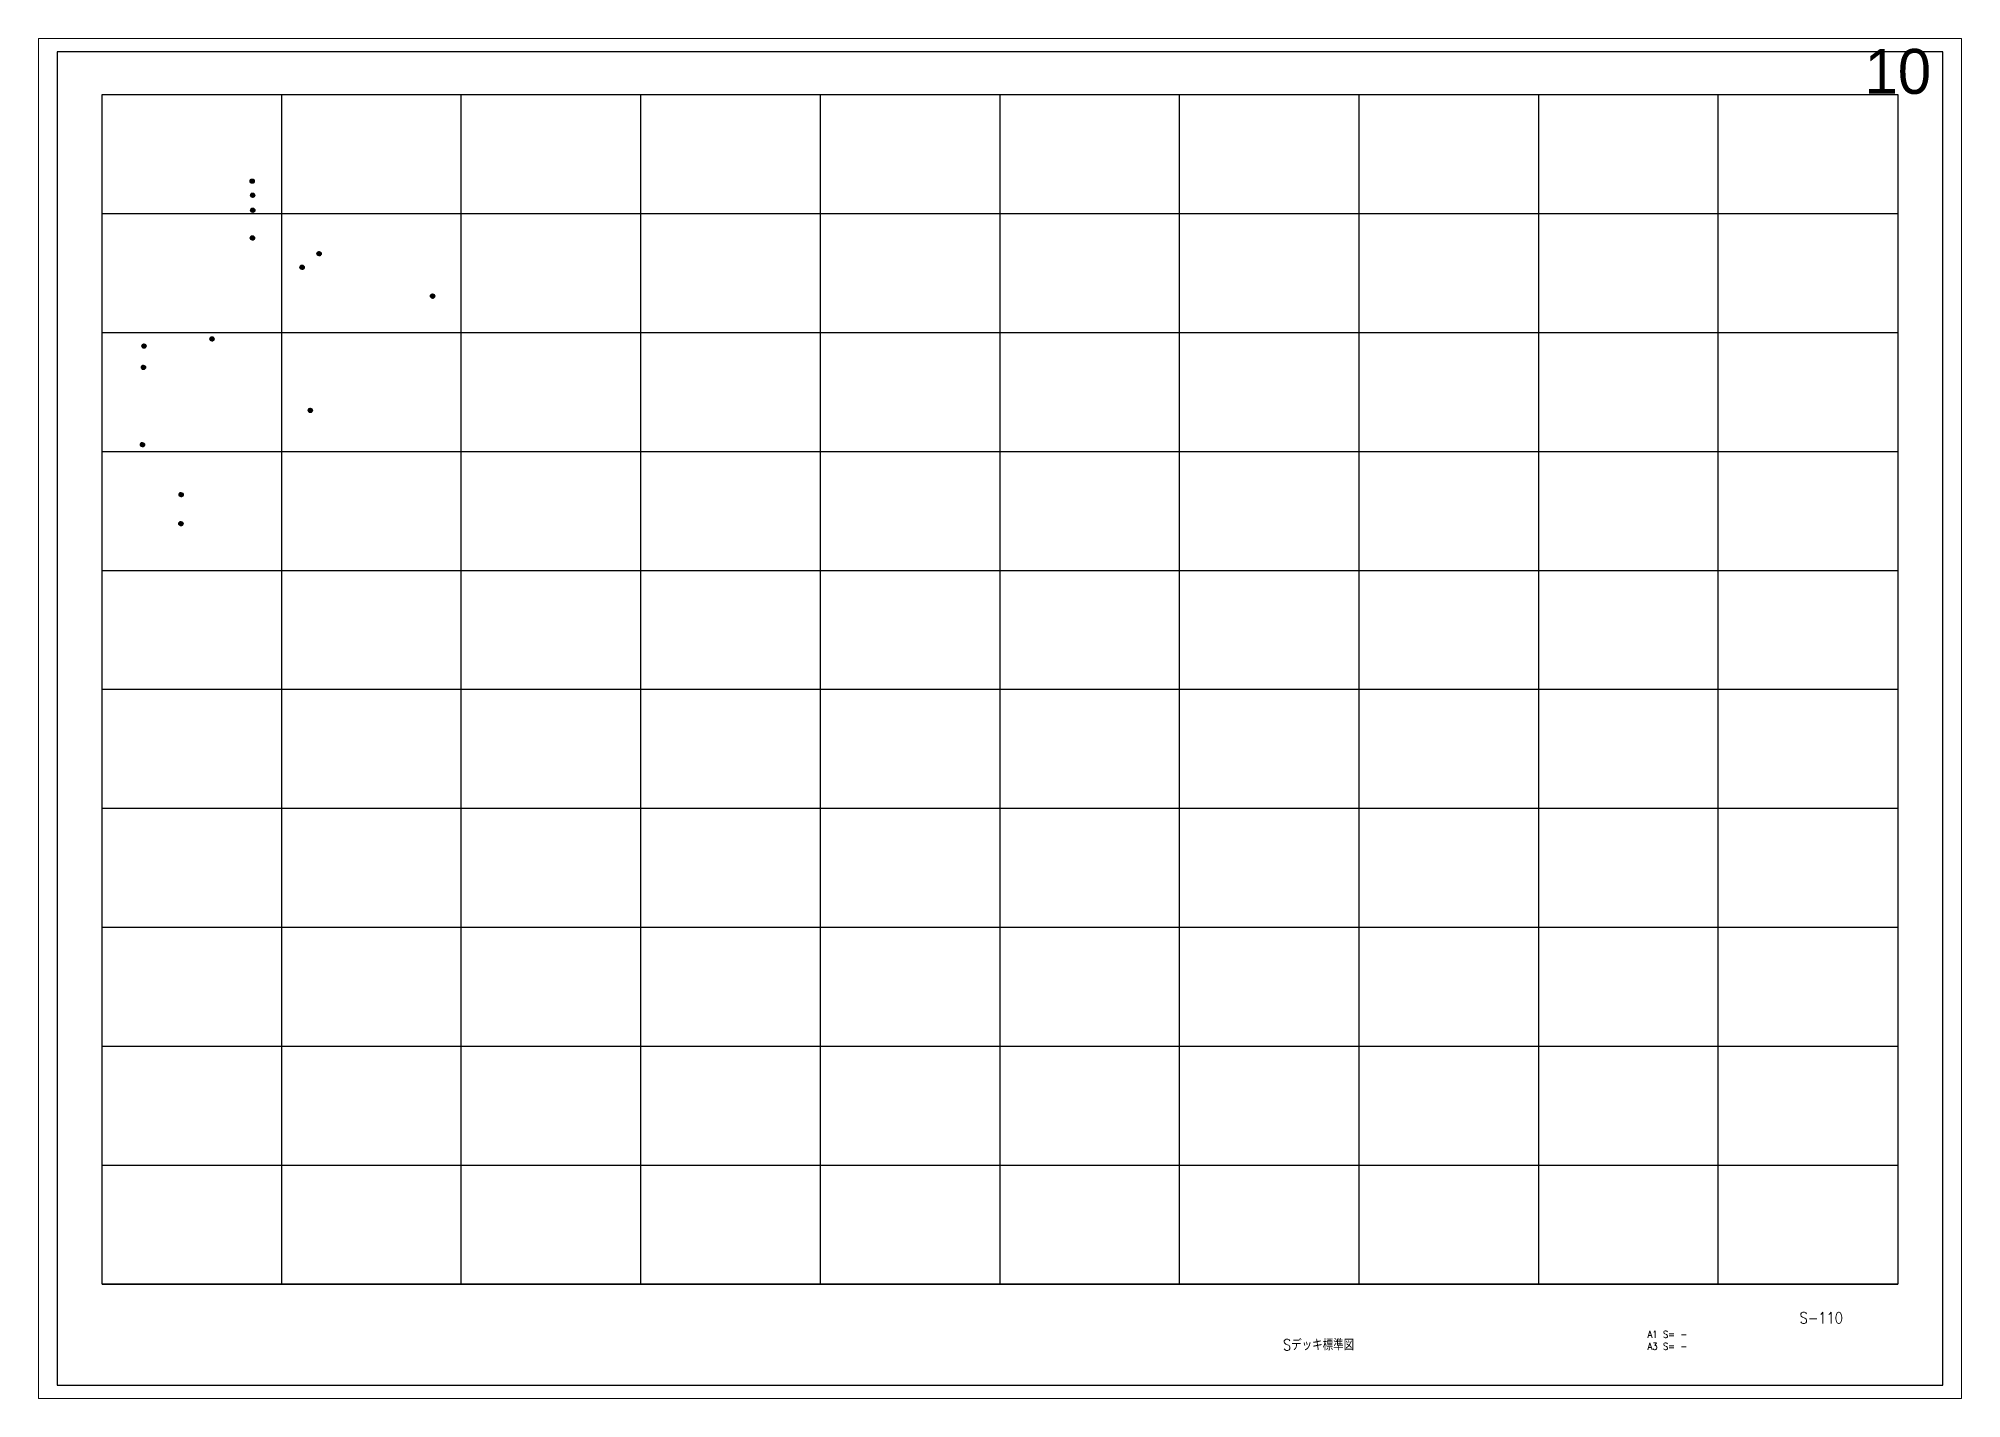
# Paper-space layout '10' of a CAD drawing. Extents: x -23 to 863, y -16 to 610.
# The model-space entities are those that its viewports show. They can reach past a viewport. Long polylines and large blocks are cut down to what shows.
import ezdxf

# ---------------------------------------------------------------- set-up
doc = ezdxf.new("R2010")
doc.units = 0
doc.header["$MEASUREMENT"] = 0
doc.layers.get('0').update_dxf_attribs({"color": 3, "linetype": 'CONTINUOUS'})
doc.layers.get('Defpoints').update_dxf_attribs({"color": 251, "linetype": 'CONTINUOUS'})
doc.layers.add('99_レイアウト枠', color=251, linetype='CONTINUOUS', plot=False)
doc.layers.add('99_頁番号', color=6, linetype='CONTINUOUS')
doc.layers.add('注記', color=3, linetype='CONTINUOUS')
doc.styles.add('DRACAD', font='txt', dxfattribs={"width": 0.85, "bigfont": 'extfont2'})
doc.styles.get("Standard").update_dxf_attribs({"font": 'Osaka.ttc'})

# ---------------------------------------------------------------- blocks, each defined once
blk = doc.blocks.new('標準図マーク')
h = blk.add_hatch()
h.set_pattern_fill('ANSI31', color=256, scale=200)
h.paths.add_polyline_path([(7471, -387120, 1), (6971, -387120, 1)])
blk.add_circle((7221, -387120), 250)

msp = doc.modelspace()

# ---------------------------------------------------------------- linework, layer by layer
at = {"layer": '99_レイアウト枠'}
for p, q in [((5000, -1667250), (5000, -1534750)), ((25000, -1667250), (25000, -1534750)), ((45000, -1667250), (45000, -1534750)), ((65000, -1667250), (65000, -1534750)), ((85000, -1667250), (85000, -1534750)), ((105000, -1667250), (105000, -1534750)), ((125000, -1667250), (125000, -1534750)), ((145000, -1667250), (145000, -1534750)), ((165000, -1667250), (165000, -1534750)), ((185000, -1667250), (185000, -1534750)), ((5000, -1548000), (205000, -1548000)), ((5000, -1561250), (205000, -1561250)), ((5000, -1574500), (205000, -1574500)), ((5000, -1587750), (205000, -1587750)), ((5000, -1601000), (205000, -1601000)), ((5000, -1614250), (205000, -1614250)), ((5000, -1627500), (205000, -1627500)), ((5000, -1640750), (205000, -1640750)), ((5000, -1654000), (205000, -1654000)), ((5000, -1667250), (205000, -1667250))]:
    msp.add_line(p, q, dxfattribs=at)
for points in [[(0, -1678500), (210000, -1678500), (210000, -1530000), (0, -1530000)], [(5000, -1534750), (205000, -1534750), (205000, -1667250), (5000, -1667250)]]:
    msp.add_lwpolyline(points, close=True, dxfattribs=at)

# ---------------------------------------------------------------- block references
at = {"layer": '注記', "xscale": 0.95, "yscale": 0.95, "zscale": 0.95}
for p in [(14844.1, -1176642.1), (14899.5, -1178212.6), (14907.5, -1179876.4), (14873.4, -1182964.7), (22299.3, -1184718.5), (20406, -1186232.9), (34938.2, -1189445), (2794.9, -1195013.4), (10366.2, -1194203.3), (2738.4, -1197388.4), (21318.6, -1202178.1), (2627.4, -1205990.3), (6934.8, -1211556.9), (6904.9, -1214788.5)]:
    msp.add_blockref('標準図マーク', p, dxfattribs=at)

# ---------------------------------------------------------------- texts
at = {"layer": '99_レイアウト枠', "insert": (205000, -1534750), "char_height": 5000, "attachment_point": 8}
msp.add_mtext('10', dxfattribs=at)
at = {"layer": '99_頁番号', "attachment_point": 4, "style": 'DRACAD'}
for s, insert, char_height in [('{S-110}', (194058.6, -1671003.9), 1250), ('A1 S= - ^JA3 S= - ', (177130.6, -1673507.5), 800), ('{  Sデッキ標準図  }', (134630.6, -1674003.9), 1250)]:
    msp.add_mtext(s, dxfattribs=dict(at, insert=insert, char_height=char_height))

psp = doc.layouts.new('10')

# ---------------------------------------------------------------- viewports
at = {"layer": 'Defpoints'}
psp.add_viewport(center=(420, 297), size=(885.46, 626.16), view_center_point=(105000, -1604250), view_height=151474.0693, dxfattribs=at)

doc.saveas('drawing.dxf')
